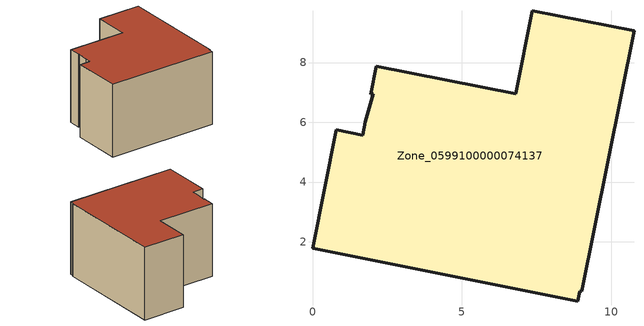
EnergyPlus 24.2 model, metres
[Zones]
Zone_0599100000074137
 floor ground (C_G): 8.88,0.01 0,1.79 0.8,5.75 1.68,5.57 1.77,6.01 2.04,6.95 1.95,6.94 2.14,7.88 6.8,6.96 7.35,9.73 10.76,9.06 9.02,0.34 8.95,0.35 z0
 wall outside (C_F): 2.14,7.88 1.95,6.94 2.04,6.95 1.77,6.01 1.68,5.57 0.8,5.75 0,1.79 8.88,0.01 8.95,0.35 9.02,0.34 10.76,9.06 7.35,9.73 6.8,6.96 2.14,7.88 z0:5.95
 roof outside (C_R): 9.02,0.34 10.76,9.06 7.35,9.73 6.8,6.96 2.14,7.88 1.95,6.94 2.04,6.95 1.77,6.01 1.68,5.57 0.8,5.75 0,1.79 8.88,0.01 8.95,0.35 z5.95
[BUILDING]
Pand.0599100000074137: North Axis=0; Terrain=City; Loads Convergence Tolerance Value=0.04; Temperature Convergence Tolerance Value=0.4; Solar Distribution=FullExterior; Maximum Number of Warmup Days=25; Minimum Number of Warmup Days=1
[Site:Location]
Rotterdam.The.Hague.AP_ZH_NLD Design_Conditions: Latitude=51.96; Longitude=4.45; Time Zone=1; Elevation=-4.5
[SITE:GROUNDTEMPERATURE:BUILDINGSURFACE]
18, 18, 18, 18, 18, 18, 18, 18, 18, 18, 18, 18
[MATERIAL] Thermal Absorptance=0.9; Solar Absorptance=0.7; Visible Absorptance=0.7
Name | Roughness | Thickness | Conductivity | Density | Specific Heat
G.TC.1965-1974 | MediumSmooth | 0.15 | 0.882353 | 540 | 1210
F.TC.1965-1974 | Rough | 0.3 | 0.697674 | 1920 | 840
R.TC.1965-1974 | MediumRough | 0.2 | 0.232558 | 1500 | 1000
[CONSTRUCTION]
C_G: G.TC.1965-1974
C_F: F.TC.1965-1974
C_R: R.TC.1965-1974
[ZONE]
Zone_0599100000074137: Type=1; Multiplier=1; Ceiling Height=Autocalculate; Volume=Autocalculate; Floor Area=autocalculate; Part of Total Floor Area=Yes
[ZONEINFILTRATION:DESIGNFLOWRATE]
Infil_Zone_0599100000074137: Zone or ZoneList or Space or SpaceList=Zone_0599100000074137; Schedule=AlwaysOn; Design Flow Rate Calculation Method=Flow/Area; Flow Rate per Floor Area=0.003; Constant Term Coefficient=1; Temperature Term Coefficient=0; Velocity Term Coefficient=0; Velocity Squared Term Coefficient=0
[HVACTEMPLATE:ZONE:IDEALLOADSAIRSYSTEM]
Zone_0599100000074137: Maximum Heating Supply Air Temperature=50; Minimum Cooling Supply Air Temperature=13; Maximum Heating Supply Air Humidity Ratio=0.0156; Minimum Cooling Supply Air Humidity Ratio=0.0077; Heating Limit=NoLimit; Cooling Limit=NoLimit; Dehumidification Control Type=ConstantSensibleHeatRatio; Cooling Sensible Heat Ratio=0.7; Dehumidification Setpoint=60; Humidification Control Type=None; Humidification Setpoint=30; Outdoor Air Method=None; Outdoor Air Flow Rate per Person=0.00944; Outdoor Air Flow Rate per Zone Floor Area=0; Outdoor Air Flow Rate per Zone=0; Demand Controlled Ventilation Type=None; Outdoor Air Economizer Type=NoEconomizer; Heat Recovery Type=None; Sensible Heat Recovery Effectiveness=0.7; Latent Heat Recovery Effectiveness=0.65
[ZONECONTROL:THERMOSTAT]
ThermostatControl_Zone_0599100000074137: Zone or ZoneList=Zone_0599100000074137; Control Type Schedule=DualSetpointControlType; Control 1=Thermostat_Zone_0599100000074137; Temperature Difference Between Cutout And Setpoint=0
[THERMOSTATSETPOINT:DUALSETPOINT]
Thermostat_Zone_0599100000074137: Heating Setpoint Temperature Schedule=HeatingSetpoint_Zone_0599100000074137; Cooling Setpoint Temperature Schedule=CoolingSetpoint_Zone_0599100000074137
[SCHEDULE:COMPACT]
HeatingSetpoint_Zone_0599100000074137: Through: 12/31, For: AllDays, Until: 24:00, 21
CoolingSetpoint_Zone_0599100000074137: Through: 12/31, For: AllDays, Until: 24:00, 24
DualSetpointControlType: Through: 12/31, For: AllDays, Until: 24:00, 4
AlwaysOn: Through: 12/31, For: AllDays, Until: 24:00, 1
